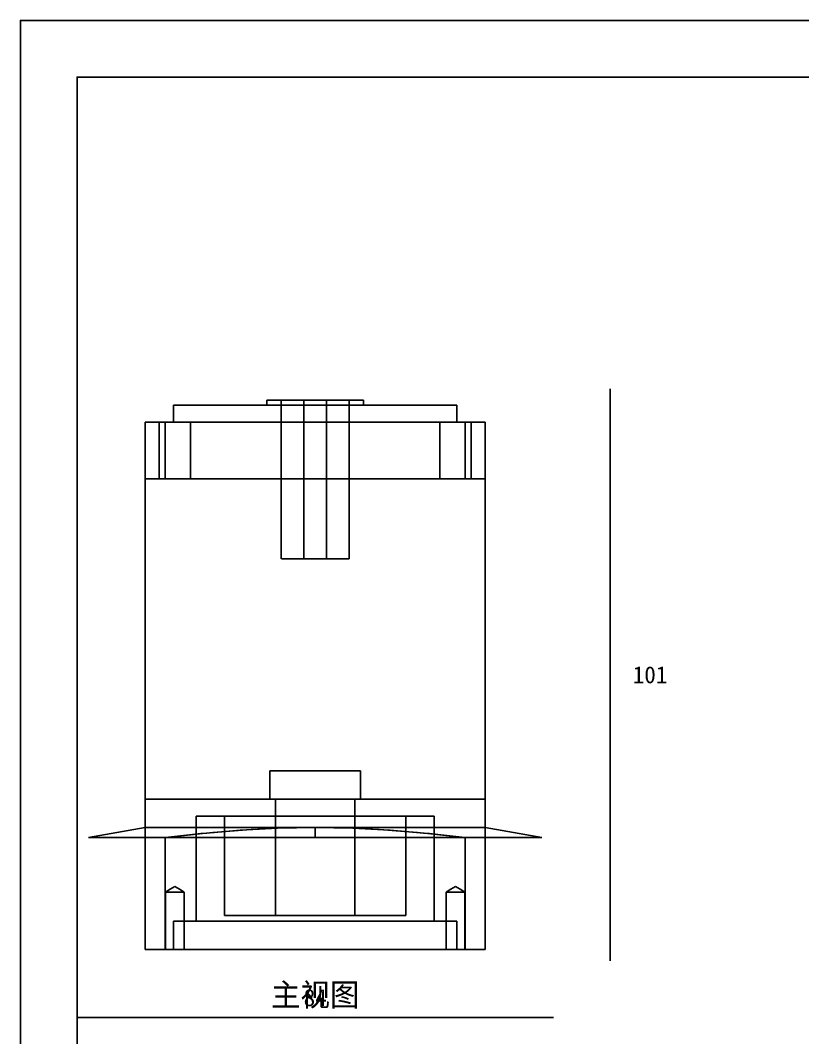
# Model space of a CAD drawing. Header units: millimetres. Extents: x -10 to 293, y -191 to 166.
# Drawn here: x -10 to 128, y -13.6 to 165.9 of the extents above; entities that cross this region are included whole.
import ezdxf
from ezdxf.enums import TextEntityAlignment as Align

# ---------------------------------------------------------------- set-up
doc = ezdxf.new("R2010")
doc.units = ezdxf.units.MM
for name, color, linetype in [('可见轮廓', 7, 'Continuous'), ('图框', 7, 'Continuous'), ('文字', 7, 'Continuous'), ('标注', 2, 'Continuous'), ('隐藏线', 5, 'Continuous')]:
    doc.layers.add(name, color=color, linetype=linetype)

msp = doc.modelspace()

# ---------------------------------------------------------------- linework, layer by layer
at = {"layer": '可见轮廓'}
for p, q in [((33.5, 98.9), (33.67, 98.9)), ((33.5, 98.45), (33.5, 98.9)), ((33.5, 98.9), (50.5, 98.9)), ((33.5, 98), (33.5, 98.9)), ((33.67, 98.9), (34.16, 98.9)), ((34.16, 98.9), (34.94, 98.9)), ((34.94, 98.9), (35.99, 98.9)), ((35.99, 98.9), (37.28, 98.9)), ((36, 98.9), (40, 98.9)), ((36, 98.9), (48, 98.9)), ((36, 70.9), (36, 98.9)), ((37.28, 98.9), (38.75, 98.9)), ((38.75, 98.9), (40.34, 98.9)), ((40, 70.9), (40, 98.9)), ((40.34, 98.9), (42, 98.9)), ((42, 98.9), (43.66, 98.9)), ((43.66, 98.9), (45.25, 98.9)), ((44, 98.9), (48, 98.9)), ((45.25, 98.9), (46.72, 98.9)), ((46.72, 98.9), (48.01, 98.9)), ((48, 70.9), (48, 98.9)), ((48.01, 98.9), (49.06, 98.9)), ((49.06, 98.9), (49.84, 98.9)), ((49.84, 98.9), (50.33, 98.9)), ((50.33, 98.9), (50.5, 98.9)), ((50.5, 98.45), (50.5, 98.9)), ((50.5, 98), (50.5, 98.9)), ((17, 98), (17.51, 98)), ((17, 96.5), (17, 98)), ((17, 98), (67, 98)), ((17, 95), (17, 98)), ((17.51, 98), (18.94, 98)), ((18.94, 98), (21.24, 98)), ((21.24, 98), (24.32, 98)), ((24.32, 98), (28.13, 98)), ((28.13, 98), (32.45, 98)), ((32.45, 98), (37.13, 98)), ((33.5, 98), (33.5, 98.45)), ((33.5, 98), (50.5, 98)), ((37.13, 98), (42, 98)), ((42, 98), (46.87, 98)), ((46.87, 98), (51.55, 98)), ((50.5, 98), (50.5, 98.45)), ((51.55, 98), (55.87, 98)), ((55.87, 98), (59.68, 98)), ((59.68, 98), (62.76, 98)), ((62.76, 98), (65.06, 98)), ((65.06, 98), (66.49, 98)), ((66.49, 98), (67, 98)), ((67, 96.5), (67, 98)), ((67, 95), (67, 98)), ((17, 95), (17, 96.5)), ((67, 95), (67, 96.5)), ((12, 95), (12.21, 95)), ((12, 90), (12, 95)), ((12, 95), (15.54, 95)), ((12, 85), (12, 95)), ((12.21, 95), (12.42, 95)), ((12.42, 95), (12.63, 95)), ((12.63, 95), (12.84, 95)), ((12.84, 95), (13.06, 95)), ((13.06, 95), (13.28, 95)), ((13.28, 95), (13.5, 95)), ((13.5, 95), (13.72, 95)), ((13.72, 95), (13.94, 95)), ((13.94, 95), (14.16, 95)), ((14.16, 95), (14.39, 95)), ((14.39, 95), (14.62, 95)), ((14.5, 95), (20, 95)), ((14.5, 85), (14.5, 95)), ((14.62, 95), (14.84, 95)), ((14.84, 95), (15.08, 95)), ((15.08, 95), (15.31, 95)), ((15.31, 95), (15.54, 95)), ((15.54, 95), (42, 95)), ((15.54, 90), (15.54, 95)), ((15.54, 85), (15.54, 95)), ((17, 95), (67, 95)), ((20, 85), (20, 95)), ((42, 95), (68.46, 95)), ((64, 95), (69.5, 95)), ((64, 85), (64, 95)), ((68.46, 95), (68.69, 95)), ((68.46, 90), (68.46, 95)), ((68.46, 95), (72, 95)), ((68.46, 85), (68.46, 95)), ((68.69, 95), (68.92, 95)), ((68.92, 95), (69.16, 95)), ((69.16, 95), (69.38, 95)), ((69.38, 95), (69.61, 95)), ((69.5, 85), (69.5, 95)), ((69.61, 95), (69.84, 95)), ((69.84, 95), (70.06, 95)), ((70.06, 95), (70.28, 95)), ((70.28, 95), (70.5, 95)), ((70.5, 95), (70.72, 95)), ((70.72, 95), (70.94, 95)), ((70.94, 95), (71.16, 95)), ((71.16, 95), (71.37, 95)), ((71.37, 95), (71.58, 95)), ((71.58, 95), (71.79, 95)), ((71.79, 95), (72, 95)), ((72, 90), (72, 95)), ((72, 85), (72, 95)), ((12, 85), (12, 90)), ((15.54, 85), (15.54, 90)), ((68.46, 85), (68.46, 90)), ((72, 85), (72, 90)), ((12, 85), (12.21, 85)), ((12, 56.75), (12, 85)), ((12, 85), (15.54, 85)), ((12, 85), (42, 85)), ((12, 85), (72, 85)), ((12, 28.5), (12, 85)), ((12.21, 85), (12.42, 85)), ((12.42, 85), (12.63, 85)), ((12.63, 85), (12.84, 85)), ((12.84, 85), (13.06, 85)), ((13.06, 85), (13.28, 85)), ((13.28, 85), (13.5, 85)), ((13.5, 85), (13.72, 85)), ((13.72, 85), (13.94, 85)), ((13.94, 85), (14.16, 85)), ((14.16, 85), (14.39, 85)), ((14.39, 85), (14.62, 85)), ((14.5, 85), (20, 85)), ((14.62, 85), (14.84, 85)), ((14.84, 85), (15.08, 85)), ((15.08, 85), (15.31, 85)), ((15.31, 85), (15.54, 85)), ((15.54, 85), (27, 85)), ((27, 85), (42, 85)), ((42, 85), (57, 85)), ((42, 85), (72, 85)), ((57, 85), (68.46, 85)), ((64, 85), (69.5, 85)), ((68.46, 85), (68.69, 85)), ((68.46, 85), (72, 85)), ((68.69, 85), (68.92, 85)), ((68.92, 85), (69.16, 85)), ((69.16, 85), (69.38, 85)), ((69.38, 85), (69.61, 85)), ((69.61, 85), (69.84, 85)), ((69.84, 85), (70.06, 85)), ((70.06, 85), (70.28, 85)), ((70.28, 85), (70.5, 85)), ((70.5, 85), (70.72, 85)), ((70.72, 85), (70.94, 85)), ((70.94, 85), (71.16, 85)), ((71.16, 85), (71.37, 85)), ((71.37, 85), (71.58, 85)), ((71.58, 85), (71.79, 85)), ((71.79, 85), (72, 85)), ((72, 56.75), (72, 85)), ((72, 28.5), (72, 85)), ((12, 28.5), (12, 56.75)), ((72, 28.5), (72, 56.75)), ((34, 28.5), (34, 33.5)), ((50, 28.5), (50, 33.5)), ((12, 28.5), (12.61, 28.5)), ((12, 26), (12, 28.5)), ((12, 28.5), (72, 28.5)), ((12, 23.5), (12, 28.5)), ((12.61, 28.5), (14.33, 28.5)), ((14.33, 28.5), (17.08, 28.5)), ((17.08, 28.5), (20.79, 28.5)), ((20.79, 28.5), (25.35, 28.5)), ((25.35, 28.5), (30.54, 28.5)), ((30.54, 28.5), (36.15, 28.5)), ((34, 28.5), (50, 28.5)), ((35, 28.5), (49, 28.5)), ((35, 8), (35, 28.5)), ((36.15, 28.5), (42, 28.5)), ((42, 28.5), (47.85, 28.5)), ((47.85, 28.5), (53.46, 28.5)), ((49, 8), (49, 28.5)), ((53.46, 28.5), (58.65, 28.5)), ((58.65, 28.5), (63.21, 28.5)), ((63.21, 28.5), (66.92, 28.5)), ((66.92, 28.5), (69.67, 28.5)), ((69.67, 28.5), (71.39, 28.5)), ((71.39, 28.5), (72, 28.5)), ((72, 26), (72, 28.5)), ((72, 23.5), (72, 28.5)), ((12, 23.5), (12, 26)), ((72, 23.5), (72, 26)), ((2, 21.74), (12, 23.5)), ((12, 23.5), (12.15, 23.5)), ((12, 23.49), (12, 23.5)), ((12, 23.5), (42, 23.5)), ((12, 23.5), (72, 23.5)), ((12, 23.49), (12, 23.44)), ((12, 23.37), (12, 23.47)), ((12, 23.44), (12, 23.37)), ((12, 23.27), (12, 23.37)), ((12, 23.22), (12, 23.37)), ((12.15, 23.5), (12.59, 23.5)), ((12.59, 23.5), (13.3, 23.5)), ((13.3, 23.5), (14.28, 23.5)), ((14.28, 23.5), (15.55, 23.5)), ((15.55, 23.5), (17.07, 23.5)), ((17.07, 23.5), (18.82, 23.5)), ((18.82, 23.5), (20.79, 23.5)), ((20.79, 23.5), (22.97, 23.5)), ((22.97, 23.5), (25.34, 23.5)), ((25.34, 23.5), (27.86, 23.5)), ((27.86, 23.5), (30.52, 23.5)), ((30.52, 23.5), (33.29, 23.5)), ((32.11, 23.22), (35.36, 23.37)), ((33, 23.27), (35.21, 23.37)), ((33.29, 23.5), (36.15, 23.5)), ((35.21, 23.37), (37.49, 23.44)), ((35.36, 23.37), (38.7, 23.47)), ((36.15, 23.5), (39.06, 23.5)), ((37.49, 23.44), (39.75, 23.49)), ((38.7, 23.47), (42, 23.5)), ((39.06, 23.5), (42, 23.5)), ((39.75, 23.49), (42, 23.5)), ((42, 23.5), (44.94, 23.5)), ((42, 23.5), (44.25, 23.49)), ((42, 23.5), (72, 23.5)), ((42, 21.74), (42, 23.5)), ((42, 23.5), (45.3, 23.47)), ((44.25, 23.49), (46.51, 23.44)), ((44.94, 23.5), (47.85, 23.5)), ((45.3, 23.47), (48.64, 23.37)), ((46.51, 23.44), (48.79, 23.37)), ((47.85, 23.5), (50.71, 23.5)), ((48.64, 23.37), (51.89, 23.22)), ((48.79, 23.37), (51, 23.27)), ((50.71, 23.5), (53.48, 23.5)), ((53.48, 23.5), (56.14, 23.5)), ((56.14, 23.5), (58.66, 23.5)), ((58.66, 23.5), (61.03, 23.5)), ((61.03, 23.5), (63.21, 23.5)), ((63.21, 23.5), (65.18, 23.5)), ((65.18, 23.5), (66.93, 23.5)), ((66.93, 23.5), (68.45, 23.5)), ((68.45, 23.5), (69.72, 23.5)), ((69.72, 23.5), (70.7, 23.5)), ((70.7, 23.5), (71.41, 23.5)), ((71.41, 23.5), (71.85, 23.5)), ((71.85, 23.5), (72, 23.5)), ((72, 23.49), (72, 23.5)), ((72, 23.5), (82, 21.74)), ((72, 23.44), (72, 23.49)), ((72, 23.47), (72, 23.37)), ((72, 23.37), (72, 23.44)), ((72, 23.37), (72, 23.27)), ((72, 23.37), (72, 23.22)), ((72, 23.22), (72, 23.37)), ((2, 21.74), (42, 21.74)), ((12, 23.14), (12, 23.27)), ((12, 23.22), (12, 23.01)), ((12, 22.98), (12, 23.14)), ((12, 22.75), (12, 23.01)), ((12, 22.98), (12, 22.81)), ((12, 22.62), (12, 22.81)), ((12, 22.45), (12, 22.75)), ((12, 22.75), (12, 22.45)), ((12, 22.52), (12, 22.62)), ((12, 22.52), (12, 22.42)), ((12, 22.45), (12, 22.12)), ((12, 22.12), (12, 22.45)), ((12, 22.42), (12, 22.32)), ((12, 22.21), (12, 22.32)), ((12, 22.1), (12, 22.21)), ((12, 21.74), (12, 22.12)), ((12, 21.98), (12, 22.1)), ((12, 21.86), (12, 21.98)), ((12, 21.74), (12, 21.86)), ((12, 21.74), (12.21, 21.74)), ((12, 12.75), (12, 21.74)), ((12, 21.74), (15.54, 21.74)), ((12, 2), (12, 21.74)), ((12.21, 21.74), (12.42, 21.74)), ((12.42, 21.74), (12.63, 21.74)), ((12.63, 21.74), (12.84, 21.74)), ((12.84, 21.74), (13.06, 21.74)), ((13.06, 21.74), (13.28, 21.74)), ((13.28, 21.74), (13.5, 21.74)), ((13.5, 21.74), (13.72, 21.74)), ((13.72, 21.74), (13.94, 21.74)), ((13.94, 21.74), (14.16, 21.74)), ((14.16, 21.74), (14.39, 21.74)), ((14.39, 21.74), (14.62, 21.74)), ((14.62, 21.74), (14.84, 21.74)), ((14.84, 21.74), (15.08, 21.74)), ((15.08, 21.74), (15.31, 21.74)), ((15.31, 21.74), (15.54, 21.74)), ((15.54, 21.74), (18.94, 22.12)), ((15.54, 21.74), (16.64, 21.86)), ((15.54, 12.75), (15.54, 21.74)), ((15.54, 2), (15.54, 21.74)), ((16.64, 21.86), (17.72, 21.98)), ((17.72, 21.98), (18.78, 22.1)), ((18.78, 22.1), (19.82, 22.21)), ((18.94, 22.12), (22.14, 22.45)), ((19.82, 22.21), (20.84, 22.32)), ((20.84, 22.32), (21.84, 22.42)), ((21.84, 22.42), (22.9, 22.52)), ((22.14, 22.45), (25.51, 22.75)), ((22.9, 22.52), (23.97, 22.62)), ((23.97, 22.62), (26.24, 22.81)), ((25.51, 22.75), (28.75, 23.01)), ((26.24, 22.81), (28.44, 22.98)), ((28.44, 22.98), (30.73, 23.14)), ((28.75, 23.01), (32.11, 23.22)), ((30.73, 23.14), (33, 23.27)), ((42, 21.74), (82, 21.74)), ((51, 23.27), (53.27, 23.14)), ((51.89, 23.22), (55.25, 23.01)), ((53.27, 23.14), (55.56, 22.98)), ((55.25, 23.01), (58.49, 22.75)), ((55.56, 22.98), (57.76, 22.81)), ((57.76, 22.81), (60.03, 22.62)), ((58.49, 22.75), (61.86, 22.45)), ((60.03, 22.62), (61.1, 22.52)), ((61.1, 22.52), (62.16, 22.42)), ((61.86, 22.45), (65.06, 22.12)), ((62.16, 22.42), (63.16, 22.32)), ((63.16, 22.32), (64.18, 22.21)), ((64.18, 22.21), (65.22, 22.1)), ((65.06, 22.12), (68.46, 21.74)), ((65.22, 22.1), (66.28, 21.98)), ((66.28, 21.98), (67.36, 21.86)), ((67.36, 21.86), (68.46, 21.74)), ((68.46, 21.74), (68.69, 21.74)), ((68.46, 12.75), (68.46, 21.74)), ((68.46, 21.74), (72, 21.74)), ((68.46, 2), (68.46, 21.74)), ((68.69, 21.74), (68.92, 21.74)), ((68.92, 21.74), (69.16, 21.74)), ((69.16, 21.74), (69.38, 21.74)), ((69.38, 21.74), (69.61, 21.74)), ((69.61, 21.74), (69.84, 21.74)), ((69.84, 21.74), (70.06, 21.74)), ((70.06, 21.74), (70.28, 21.74)), ((70.28, 21.74), (70.5, 21.74)), ((70.5, 21.74), (70.72, 21.74)), ((70.72, 21.74), (70.94, 21.74)), ((70.94, 21.74), (71.16, 21.74)), ((71.16, 21.74), (71.37, 21.74)), ((71.37, 21.74), (71.58, 21.74)), ((71.58, 21.74), (71.79, 21.74)), ((71.79, 21.74), (72, 21.74)), ((72, 23.27), (72, 23.14)), ((72, 23.01), (72, 23.22)), ((72, 22.98), (72, 23.14)), ((72, 23.01), (72, 22.75)), ((72, 22.81), (72, 22.98)), ((72, 22.81), (72, 22.62)), ((72, 22.45), (72, 22.75)), ((72, 22.52), (72, 22.62)), ((72, 22.42), (72, 22.52)), ((72, 22.12), (72, 22.45)), ((72, 22.32), (72, 22.42)), ((72, 22.21), (72, 22.32)), ((72, 22.1), (72, 22.21)), ((72, 22.12), (72, 21.74)), ((72, 21.98), (72, 22.1)), ((72, 21.98), (72, 21.86)), ((72, 21.74), (72, 21.86)), ((72, 12.75), (72, 21.74)), ((72, 2), (72, 21.74)), ((12, 11.87), (12, 12.75)), ((15.54, 11.87), (15.54, 12.75)), ((68.46, 11.87), (68.46, 12.75)), ((72, 11.87), (72, 12.75)), ((12, 2), (12, 11.87)), ((15.54, 2), (15.54, 11.87)), ((15.6, 2), (15.6, 12.1)), ((18.9, 2), (18.9, 12.1)), ((65.1, 2), (65.1, 12.1)), ((68.4, 2), (68.4, 12.1)), ((68.46, 2), (68.46, 11.87)), ((72, 2), (72, 11.87)), ((17, 2), (17, 7)), ((67, 2), (67, 7)), ((12, 2), (12.21, 2)), ((12, 2), (15.54, 2)), ((12.21, 2), (12.42, 2)), ((12.42, 2), (12.63, 2)), ((12.63, 2), (12.84, 2)), ((12.84, 2), (13.06, 2)), ((13.06, 2), (13.28, 2)), ((13.28, 2), (13.5, 2)), ((13.5, 2), (13.72, 2)), ((13.72, 2), (13.94, 2)), ((13.94, 2), (14.16, 2)), ((14.16, 2), (14.39, 2)), ((14.39, 2), (14.62, 2)), ((14.62, 2), (14.84, 2)), ((14.84, 2), (15.08, 2)), ((15.08, 2), (15.31, 2)), ((15.31, 2), (15.54, 2)), ((15.54, 2), (42, 2)), ((15.6, 2), (18.9, 2)), ((17, 2), (67, 2)), ((42, 2), (68.46, 2)), ((65.1, 2), (68.4, 2)), ((68.46, 2), (68.69, 2)), ((68.46, 2), (72, 2)), ((68.69, 2), (68.92, 2)), ((68.92, 2), (69.16, 2)), ((69.16, 2), (69.38, 2)), ((69.38, 2), (69.61, 2)), ((69.61, 2), (69.84, 2)), ((69.84, 2), (70.06, 2)), ((70.06, 2), (70.28, 2)), ((70.28, 2), (70.5, 2)), ((70.5, 2), (70.72, 2)), ((70.72, 2), (70.94, 2)), ((70.94, 2), (71.16, 2)), ((71.16, 2), (71.37, 2)), ((71.37, 2), (71.58, 2)), ((71.58, 2), (71.79, 2)), ((71.79, 2), (72, 2))]:
    msp.add_line(p, q, dxfattribs=at)
at = {"layer": '图框'}
for points in [[(-10, -190.9), (293, -190.9), (293, 165.9), (-10, 165.9)], [(0, -180.9), (283, -180.9), (283, 155.9), (0, 155.9)]]:
    msp.add_lwpolyline(points, close=True, dxfattribs=at)
at = {"layer": '标注'}
for p, q in [((94, 0), (94, 100.9)), ((0, -10), (84, -10))]:
    msp.add_line(p, q, dxfattribs=at)
at = {"layer": '隐藏线'}
for p, q in [((33.5, 98.9), (33.67, 98.9)), ((33.67, 98.9), (34.16, 98.9)), ((34.16, 98.9), (34.94, 98.9)), ((34.94, 98.9), (35.99, 98.9)), ((35.99, 98.9), (37.28, 98.9)), ((36, 98.9), (36.02, 98.9)), ((36, 84.9), (36, 98.9)), ((36.02, 98.9), (36.07, 98.9)), ((36.07, 98.9), (36.16, 98.9)), ((36.12, 98.9), (36.47, 98.9)), ((36.16, 98.9), (36.28, 98.9)), ((36.28, 98.9), (36.44, 98.9)), ((36.44, 98.9), (36.63, 98.9)), ((36.47, 98.9), (37.02, 98.9)), ((36.63, 98.9), (36.85, 98.9)), ((36.85, 98.9), (37.1, 98.9)), ((37.02, 98.9), (37.76, 98.9)), ((37.1, 98.9), (37.38, 98.9)), ((37.28, 98.9), (38.75, 98.9)), ((37.38, 98.9), (37.69, 98.9)), ((37.69, 98.9), (38.02, 98.9)), ((37.76, 98.9), (38.67, 98.9)), ((38.02, 98.9), (38.38, 98.9)), ((38.38, 98.9), (38.76, 98.9)), ((38.67, 98.9), (39.71, 98.9)), ((38.75, 98.9), (40.34, 98.9)), ((38.76, 98.9), (39.16, 98.9)), ((39.16, 98.9), (39.57, 98.9)), ((39.57, 98.9), (40, 98.9)), ((39.71, 98.9), (40.83, 98.9)), ((40, 84.9), (40, 98.9)), ((40, 98.9), (42, 98.9)), ((40.34, 98.9), (42, 98.9)), ((40.83, 98.9), (42, 98.9)), ((42, 98.9), (44, 98.9)), ((42, 98.9), (43.17, 98.9)), ((42, 98.9), (43.66, 98.9)), ((43.17, 98.9), (44.29, 98.9)), ((43.66, 98.9), (45.25, 98.9)), ((44, 84.9), (44, 98.9)), ((44, 98.9), (44.43, 98.9)), ((44.29, 98.9), (45.33, 98.9)), ((44.43, 98.9), (44.84, 98.9)), ((44.84, 98.9), (45.24, 98.9)), ((45.24, 98.9), (45.62, 98.9)), ((45.25, 98.9), (46.72, 98.9)), ((45.33, 98.9), (46.24, 98.9)), ((45.62, 98.9), (45.98, 98.9)), ((45.98, 98.9), (46.31, 98.9)), ((46.24, 98.9), (46.98, 98.9)), ((46.31, 98.9), (46.62, 98.9)), ((46.62, 98.9), (46.9, 98.9)), ((46.72, 98.9), (48.01, 98.9)), ((46.9, 98.9), (47.15, 98.9)), ((46.98, 98.9), (47.53, 98.9)), ((47.15, 98.9), (47.37, 98.9)), ((47.37, 98.9), (47.56, 98.9)), ((47.53, 98.9), (47.88, 98.9)), ((47.56, 98.9), (47.72, 98.9)), ((47.72, 98.9), (47.84, 98.9)), ((47.84, 98.9), (47.93, 98.9)), ((47.93, 98.9), (47.98, 98.9)), ((47.98, 98.9), (48, 98.9)), ((48, 84.9), (48, 98.9)), ((48.01, 98.9), (49.06, 98.9)), ((49.06, 98.9), (49.84, 98.9)), ((49.84, 98.9), (50.33, 98.9)), ((50.33, 98.9), (50.5, 98.9)), ((17, 98), (17.51, 98)), ((17.51, 98), (18.94, 98)), ((18.94, 98), (21.24, 98)), ((21.24, 98), (24.32, 98)), ((24.32, 98), (28.13, 98)), ((28.13, 98), (32.45, 98)), ((32.45, 98), (37.13, 98)), ((33.5, 98), (33.67, 98)), ((33.67, 98), (34.16, 98)), ((34.16, 98), (34.94, 98)), ((34.94, 98), (35.99, 98)), ((35.99, 98), (37.28, 98)), ((37.13, 98), (42, 98)), ((37.28, 98), (38.75, 98)), ((38.75, 98), (40.34, 98)), ((40.34, 98), (42, 98)), ((42, 98), (43.66, 98)), ((42, 98), (46.87, 98)), ((43.66, 98), (45.25, 98)), ((45.25, 98), (46.72, 98)), ((46.72, 98), (48.01, 98)), ((46.87, 98), (51.55, 98)), ((48.01, 98), (49.06, 98)), ((49.06, 98), (49.84, 98)), ((49.84, 98), (50.33, 98)), ((50.33, 98), (50.5, 98)), ((51.55, 98), (55.87, 98)), ((55.87, 98), (59.68, 98)), ((59.68, 98), (62.76, 98)), ((62.76, 98), (65.06, 98)), ((65.06, 98), (66.49, 98)), ((66.49, 98), (67, 98)), ((12, 95), (12.21, 95)), ((12, 90), (12, 95)), ((12.21, 95), (12.42, 95)), ((12.42, 95), (12.63, 95)), ((12.63, 95), (12.84, 95)), ((12.84, 95), (13.06, 95)), ((13.06, 95), (13.28, 95)), ((13.28, 95), (13.5, 95)), ((13.5, 95), (13.72, 95)), ((13.72, 95), (13.94, 95)), ((13.94, 95), (14.16, 95)), ((14.16, 95), (14.39, 95)), ((14.39, 95), (14.62, 95)), ((14.5, 95), (14.56, 95)), ((14.5, 90), (14.5, 95)), ((14.56, 95), (14.71, 95)), ((14.62, 95), (14.84, 95)), ((14.71, 95), (14.97, 95)), ((14.84, 95), (15.08, 95)), ((14.97, 95), (15.31, 95)), ((15.08, 95), (15.31, 95)), ((15.31, 95), (15.73, 95)), ((15.31, 95), (15.54, 95)), ((15.54, 95), (42, 95)), ((15.54, 90), (15.54, 95)), ((15.73, 95), (16.2, 95)), ((16.2, 95), (16.72, 95)), ((16.72, 95), (17.25, 95)), ((17, 95), (17.51, 95)), ((17.25, 95), (17.79, 95)), ((17.51, 95), (18.94, 95)), ((17.79, 95), (18.3, 95)), ((18.3, 95), (18.78, 95)), ((18.78, 95), (19.2, 95)), ((18.94, 95), (21.24, 95)), ((19.2, 95), (19.54, 95)), ((19.54, 95), (19.79, 95)), ((19.79, 95), (19.95, 95)), ((19.95, 95), (20, 95)), ((20, 90), (20, 95)), ((21.24, 95), (24.32, 95)), ((24.32, 95), (28.13, 95)), ((28.13, 95), (32.45, 95)), ((32.45, 95), (37.13, 95)), ((37.13, 95), (42, 95)), ((42, 95), (46.87, 95)), ((42, 95), (68.46, 95)), ((46.87, 95), (51.55, 95)), ((51.55, 95), (55.87, 95)), ((55.87, 95), (59.68, 95)), ((59.68, 95), (62.76, 95)), ((62.76, 95), (65.06, 95)), ((64, 95), (64.05, 95)), ((64, 90), (64, 95)), ((64.05, 95), (64.21, 95)), ((64.21, 95), (64.46, 95)), ((64.46, 95), (64.8, 95)), ((64.8, 95), (65.22, 95)), ((65.06, 95), (66.49, 95)), ((65.22, 95), (65.7, 95)), ((65.7, 95), (66.21, 95)), ((66.21, 95), (66.75, 95)), ((66.49, 95), (67, 95)), ((66.75, 95), (67.28, 95)), ((67.28, 95), (67.8, 95)), ((67.8, 95), (68.27, 95)), ((68.27, 95), (68.69, 95)), ((68.46, 95), (68.69, 95)), ((68.46, 90), (68.46, 95)), ((68.69, 95), (69.03, 95)), ((68.69, 95), (68.92, 95)), ((68.92, 95), (69.16, 95)), ((69.03, 95), (69.29, 95)), ((69.16, 95), (69.38, 95)), ((69.29, 95), (69.44, 95)), ((69.38, 95), (69.61, 95)), ((69.44, 95), (69.5, 95)), ((69.5, 90), (69.5, 95)), ((69.61, 95), (69.84, 95)), ((69.84, 95), (70.06, 95)), ((70.06, 95), (70.28, 95)), ((70.28, 95), (70.5, 95)), ((70.5, 95), (70.72, 95)), ((70.72, 95), (70.94, 95)), ((70.94, 95), (71.16, 95)), ((71.16, 95), (71.37, 95)), ((71.37, 95), (71.58, 95)), ((71.58, 95), (71.79, 95)), ((71.79, 95), (72, 95)), ((72, 90), (72, 95)), ((12, 85), (12, 90)), ((14.5, 85), (14.5, 90)), ((15.54, 85), (15.54, 90)), ((20, 85), (20, 90)), ((64, 85), (64, 90)), ((68.46, 85), (68.46, 90)), ((69.5, 85), (69.5, 90)), ((72, 85), (72, 90)), ((12, 85), (12.21, 85)), ((12, 85), (12.07, 85)), ((12.07, 85), (12.26, 85)), ((12.21, 85), (12.42, 85)), ((12.26, 85), (12.58, 85)), ((12.42, 85), (12.63, 85)), ((12.58, 85), (13.02, 85)), ((12.63, 85), (12.84, 85)), ((12.84, 85), (13.06, 85)), ((13.02, 85), (13.6, 85)), ((13.06, 85), (13.28, 85)), ((13.28, 85), (13.5, 85)), ((13.5, 85), (13.72, 85)), ((13.6, 85), (14.29, 85)), ((13.72, 85), (13.94, 85)), ((13.94, 85), (14.16, 85)), ((14.16, 85), (14.39, 85)), ((14.29, 85), (15.1, 85)), ((14.39, 85), (14.62, 85)), ((14.5, 85), (14.56, 85)), ((14.56, 85), (14.71, 85)), ((14.62, 85), (14.84, 85)), ((14.71, 85), (14.97, 85)), ((14.84, 85), (15.08, 85)), ((14.97, 85), (15.31, 85)), ((15.08, 85), (15.31, 85)), ((15.1, 85), (16.02, 85)), ((15.31, 85), (15.73, 85)), ((15.31, 85), (15.54, 85)), ((15.54, 85), (27, 85)), ((15.73, 85), (16.2, 85)), ((16.02, 85), (17.06, 85)), ((16.2, 85), (16.72, 85)), ((16.72, 85), (17.25, 85)), ((17.06, 85), (18.2, 85)), ((17.25, 85), (17.79, 85)), ((17.79, 85), (18.3, 85)), ((18.2, 85), (19.45, 85)), ((18.3, 85), (18.78, 85)), ((18.78, 85), (19.2, 85)), ((19.2, 85), (19.54, 85)), ((19.45, 85), (20.79, 85)), ((19.54, 85), (19.79, 85)), ((19.79, 85), (19.95, 85)), ((19.95, 85), (20, 85)), ((20.79, 85), (22.22, 85)), ((22.22, 85), (23.74, 85)), ((23.74, 85), (25.34, 85)), ((25.34, 85), (27, 85)), ((27, 85), (42, 85)), ((27, 85), (28.73, 85)), ((28.73, 85), (30.52, 85)), ((30.52, 85), (32.36, 85)), ((32.36, 85), (34.24, 85)), ((34.24, 85), (36.15, 85)), ((36, 70.9), (36, 84.9)), ((36.15, 85), (38.08, 85)), ((38.08, 85), (40.04, 85)), ((40, 70.9), (40, 84.9)), ((40.04, 85), (42, 85)), ((42, 85), (57, 85)), ((42, 85), (43.96, 85)), ((43.96, 85), (45.92, 85)), ((44, 70.9), (44, 84.9)), ((45.92, 85), (47.85, 85)), ((47.85, 85), (49.76, 85)), ((48, 70.9), (48, 84.9)), ((49.76, 85), (51.64, 85)), ((51.64, 85), (53.48, 85)), ((53.48, 85), (55.27, 85)), ((55.27, 85), (57, 85)), ((57, 85), (68.46, 85)), ((57, 85), (58.66, 85)), ((58.66, 85), (60.26, 85)), ((60.26, 85), (61.78, 85)), ((61.78, 85), (63.21, 85)), ((63.21, 85), (64.55, 85)), ((64, 85), (64.05, 85)), ((64.05, 85), (64.21, 85)), ((64.21, 85), (64.46, 85)), ((64.46, 85), (64.8, 85)), ((64.55, 85), (65.8, 85)), ((64.8, 85), (65.22, 85)), ((65.22, 85), (65.7, 85)), ((65.7, 85), (66.21, 85)), ((65.8, 85), (66.94, 85)), ((66.21, 85), (66.75, 85)), ((66.75, 85), (67.28, 85)), ((66.94, 85), (67.98, 85)), ((67.28, 85), (67.8, 85)), ((67.8, 85), (68.27, 85)), ((67.98, 85), (68.9, 85)), ((68.27, 85), (68.69, 85)), ((68.46, 85), (68.69, 85)), ((68.69, 85), (69.03, 85)), ((68.69, 85), (68.92, 85)), ((68.9, 85), (69.71, 85)), ((68.92, 85), (69.16, 85)), ((69.03, 85), (69.29, 85)), ((69.16, 85), (69.38, 85)), ((69.29, 85), (69.44, 85)), ((69.38, 85), (69.61, 85)), ((69.44, 85), (69.5, 85)), ((69.61, 85), (69.84, 85)), ((69.71, 85), (70.4, 85)), ((69.84, 85), (70.06, 85)), ((70.06, 85), (70.28, 85)), ((70.28, 85), (70.5, 85)), ((70.4, 85), (70.98, 85)), ((70.5, 85), (70.72, 85)), ((70.72, 85), (70.94, 85)), ((70.94, 85), (71.16, 85)), ((70.98, 85), (71.42, 85)), ((71.16, 85), (71.37, 85)), ((71.37, 85), (71.58, 85)), ((71.42, 85), (71.74, 85)), ((71.58, 85), (71.79, 85)), ((71.74, 85), (71.93, 85)), ((71.79, 85), (72, 85)), ((71.93, 85), (72, 85)), ((36.03, 70.9), (36.04, 70.9)), ((36.04, 70.9), (36.05, 70.9)), ((36.07, 70.9), (36.13, 70.9)), ((36.12, 70.9), (36.47, 70.9)), ((36.13, 70.9), (36.21, 70.9)), ((36.21, 70.9), (36.31, 70.9)), ((36.31, 70.9), (36.43, 70.9)), ((36.43, 70.9), (36.57, 70.9)), ((36.47, 70.9), (37.02, 70.9)), ((36.57, 70.9), (36.73, 70.9)), ((36.73, 70.9), (36.91, 70.9)), ((36.91, 70.9), (37.1, 70.9)), ((37.02, 70.9), (37.76, 70.9)), ((37.1, 70.9), (37.38, 70.9)), ((37.38, 70.9), (37.69, 70.9)), ((37.69, 70.9), (38.02, 70.9)), ((37.76, 70.9), (38.67, 70.9)), ((38.02, 70.9), (38.38, 70.9)), ((38.38, 70.9), (38.76, 70.9)), ((38.67, 70.9), (39.71, 70.9)), ((38.76, 70.9), (39.16, 70.9)), ((39.16, 70.9), (39.57, 70.9)), ((39.57, 70.9), (40, 70.9)), ((39.71, 70.9), (40.83, 70.9)), ((40, 70.9), (42, 70.9)), ((40.83, 70.9), (42, 70.9)), ((42, 70.9), (44, 70.9)), ((42, 70.9), (43.17, 70.9)), ((43.17, 70.9), (44.29, 70.9)), ((44, 70.9), (44.43, 70.9)), ((44.29, 70.9), (45.33, 70.9)), ((44.43, 70.9), (44.84, 70.9)), ((44.84, 70.9), (45.24, 70.9)), ((45.24, 70.9), (45.62, 70.9)), ((45.33, 70.9), (46.24, 70.9)), ((45.62, 70.9), (45.98, 70.9)), ((45.98, 70.9), (46.31, 70.9)), ((46.24, 70.9), (46.98, 70.9)), ((46.31, 70.9), (46.62, 70.9)), ((46.62, 70.9), (46.9, 70.9)), ((46.9, 70.9), (47.09, 70.9)), ((46.98, 70.9), (47.53, 70.9)), ((47.09, 70.9), (47.27, 70.9)), ((47.27, 70.9), (47.43, 70.9)), ((47.43, 70.9), (47.57, 70.9)), ((47.53, 70.9), (47.88, 70.9)), ((47.57, 70.9), (47.69, 70.9)), ((47.69, 70.9), (47.79, 70.9)), ((47.79, 70.9), (47.87, 70.9)), ((47.88, 70.9), (48, 70.9)), ((47.93, 70.9), (47.95, 70.9)), ((48, 70.9), (48, 70.9)), ((34, 33.5), (34.16, 33.5)), ((34, 31), (34, 33.5)), ((34.16, 33.5), (34.62, 33.5)), ((34.62, 33.5), (35.36, 33.5)), ((35.36, 33.5), (36.34, 33.5)), ((36.34, 33.5), (37.56, 33.5)), ((37.56, 33.5), (38.94, 33.5)), ((38.94, 33.5), (40.44, 33.5)), ((40.44, 33.5), (42, 33.5)), ((42, 33.5), (43.56, 33.5)), ((43.56, 33.5), (45.06, 33.5)), ((45.06, 33.5), (46.44, 33.5)), ((46.44, 33.5), (47.66, 33.5)), ((47.66, 33.5), (48.64, 33.5)), ((48.64, 33.5), (49.38, 33.5)), ((49.38, 33.5), (49.84, 33.5)), ((49.84, 33.5), (50, 33.5)), ((50, 31), (50, 33.5)), ((34, 28.5), (34, 31)), ((50, 28.5), (50, 31)), ((12, 28.5), (12.61, 28.5)), ((12.61, 28.5), (14.33, 28.5)), ((14.33, 28.5), (17.08, 28.5)), ((17.08, 28.5), (20.79, 28.5)), ((20.79, 28.5), (25.35, 28.5)), ((25.35, 28.5), (30.54, 28.5)), ((30.54, 28.5), (36.15, 28.5)), ((34, 28.5), (34.16, 28.5)), ((34.16, 28.5), (34.62, 28.5)), ((34.62, 28.5), (35.36, 28.5)), ((35, 18.25), (35, 28.5)), ((35, 28.5), (35.14, 28.5)), ((35.14, 28.5), (35.54, 28.5)), ((35.36, 28.5), (36.34, 28.5)), ((35.54, 28.5), (36.19, 28.5)), ((36.15, 28.5), (42, 28.5)), ((36.19, 28.5), (37.05, 28.5)), ((36.34, 28.5), (37.56, 28.5)), ((37.05, 28.5), (38.12, 28.5)), ((37.56, 28.5), (38.94, 28.5)), ((38.12, 28.5), (39.33, 28.5)), ((38.94, 28.5), (40.44, 28.5)), ((39.33, 28.5), (40.64, 28.5)), ((40.44, 28.5), (42, 28.5)), ((40.64, 28.5), (42, 28.5)), ((42, 28.5), (43.36, 28.5)), ((42, 28.5), (47.85, 28.5)), ((42, 28.5), (43.56, 28.5)), ((43.36, 28.5), (44.67, 28.5)), ((43.56, 28.5), (45.06, 28.5)), ((44.67, 28.5), (45.88, 28.5)), ((45.06, 28.5), (46.44, 28.5)), ((45.88, 28.5), (46.95, 28.5)), ((46.44, 28.5), (47.66, 28.5)), ((46.95, 28.5), (47.81, 28.5)), ((47.66, 28.5), (48.64, 28.5)), ((47.81, 28.5), (48.46, 28.5)), ((47.85, 28.5), (53.46, 28.5)), ((48.46, 28.5), (48.86, 28.5)), ((48.64, 28.5), (49.38, 28.5)), ((48.86, 28.5), (49, 28.5)), ((49, 18.25), (49, 28.5)), ((49.38, 28.5), (49.84, 28.5)), ((49.84, 28.5), (50, 28.5)), ((53.46, 28.5), (58.65, 28.5)), ((58.65, 28.5), (63.21, 28.5)), ((63.21, 28.5), (66.92, 28.5)), ((66.92, 28.5), (69.67, 28.5)), ((69.67, 28.5), (71.39, 28.5)), ((71.39, 28.5), (72, 28.5)), ((21, 25.5), (21.43, 25.5)), ((21, 16.25), (21, 25.5)), ((21.43, 25.5), (22.63, 25.5)), ((22.63, 25.5), (24.56, 25.5)), ((24.56, 25.5), (27.15, 25.5)), ((26, 16.75), (26, 25.5)), ((26, 25.5), (26.33, 25.5)), ((26.33, 25.5), (27.24, 25.5)), ((27.15, 25.5), (30.35, 25.5)), ((27.24, 25.5), (28.71, 25.5)), ((28.71, 25.5), (30.69, 25.5)), ((30.35, 25.5), (33.98, 25.5)), ((30.69, 25.5), (33.12, 25.5)), ((33.12, 25.5), (35.89, 25.5)), ((33.98, 25.5), (37.91, 25.5)), ((35.89, 25.5), (38.88, 25.5)), ((37.91, 25.5), (42, 25.5)), ((38.88, 25.5), (42, 25.5)), ((42, 25.5), (45.12, 25.5)), ((42, 25.5), (46.09, 25.5)), ((45.12, 25.5), (48.11, 25.5)), ((46.09, 25.5), (50.02, 25.5)), ((48.11, 25.5), (50.88, 25.5)), ((50.02, 25.5), (53.65, 25.5)), ((50.88, 25.5), (53.31, 25.5)), ((53.31, 25.5), (55.29, 25.5)), ((53.65, 25.5), (56.85, 25.5)), ((55.29, 25.5), (56.76, 25.5)), ((56.76, 25.5), (57.67, 25.5)), ((56.85, 25.5), (59.44, 25.5)), ((57.67, 25.5), (58, 25.5)), ((58, 16.75), (58, 25.5)), ((59.44, 25.5), (61.37, 25.5)), ((61.37, 25.5), (62.57, 25.5)), ((62.57, 25.5), (63, 25.5)), ((63, 16.25), (63, 25.5)), ((12, 23.49), (12, 23.5)), ((12, 23.5), (12.15, 23.5)), ((12, 23.49), (12, 23.44)), ((12, 23.37), (12, 23.44)), ((12, 23.27), (12, 23.37)), ((12.15, 23.5), (12.59, 23.5)), ((12.59, 23.5), (13.3, 23.5)), ((13.3, 23.5), (14.28, 23.5)), ((14.28, 23.5), (15.55, 23.5)), ((15.55, 23.5), (17.07, 23.5)), ((17.07, 23.5), (18.82, 23.5)), ((18.82, 23.5), (20.79, 23.5)), ((20.79, 23.5), (22.97, 23.5)), ((22.97, 23.5), (25.34, 23.5)), ((25.34, 23.5), (27.86, 23.5)), ((27.86, 23.5), (30.52, 23.5)), ((30.52, 23.5), (33.29, 23.5)), ((33, 23.27), (35.21, 23.37)), ((33.29, 23.5), (36.15, 23.5)), ((35.21, 23.37), (37.49, 23.44)), ((36.15, 23.5), (39.06, 23.5)), ((37.49, 23.44), (39.75, 23.49)), ((39.06, 23.5), (42, 23.5)), ((39.75, 23.49), (42, 23.5)), ((42, 23.5), (44.25, 23.49)), ((42, 23.5), (44.94, 23.5)), ((44.25, 23.49), (46.51, 23.44)), ((44.94, 23.5), (47.85, 23.5)), ((46.51, 23.44), (48.79, 23.37)), ((47.85, 23.5), (50.71, 23.5)), ((48.79, 23.37), (51, 23.27)), ((50.71, 23.5), (53.48, 23.5)), ((53.48, 23.5), (56.14, 23.5)), ((56.14, 23.5), (58.66, 23.5)), ((58.66, 23.5), (61.03, 23.5)), ((61.03, 23.5), (63.21, 23.5)), ((63.21, 23.5), (65.18, 23.5)), ((65.18, 23.5), (66.93, 23.5)), ((66.93, 23.5), (68.45, 23.5)), ((68.45, 23.5), (69.72, 23.5)), ((69.72, 23.5), (70.7, 23.5)), ((70.7, 23.5), (71.41, 23.5)), ((71.41, 23.5), (71.85, 23.5)), ((71.85, 23.5), (72, 23.5)), ((72, 23.49), (72, 23.5)), ((72, 23.49), (72, 23.44)), ((72, 23.37), (72, 23.44)), ((72, 23.27), (72, 23.37)), ((12, 23.14), (12, 23.27)), ((12, 23.14), (12, 22.98)), ((12, 22.81), (12, 22.98)), ((12, 22.62), (12, 22.81)), ((12, 22.62), (12, 22.52)), ((12, 22.42), (12, 22.52)), ((12, 22.32), (12, 22.42)), ((12, 22.21), (12, 22.32)), ((12, 22.1), (12, 22.21)), ((12, 21.98), (12, 22.1)), ((12, 21.86), (12, 21.98)), ((12, 21.74), (12, 21.86)), ((12, 21.74), (12.21, 21.74)), ((12, 12.75), (12, 21.74)), ((12.21, 21.74), (12.42, 21.74)), ((12.42, 21.74), (12.63, 21.74)), ((12.63, 21.74), (12.84, 21.74)), ((12.84, 21.74), (13.06, 21.74)), ((13.06, 21.74), (13.28, 21.74)), ((13.28, 21.74), (13.5, 21.74)), ((13.5, 21.74), (13.72, 21.74)), ((13.72, 21.74), (13.94, 21.74)), ((13.94, 21.74), (14.16, 21.74)), ((14.16, 21.74), (14.39, 21.74)), ((14.39, 21.74), (14.62, 21.74)), ((14.62, 21.74), (14.84, 21.74)), ((14.84, 21.74), (15.08, 21.74)), ((15.08, 21.74), (15.31, 21.74)), ((15.31, 21.74), (15.54, 21.74)), ((15.54, 21.74), (16.64, 21.86)), ((15.54, 12.75), (15.54, 21.74)), ((16.64, 21.86), (17.72, 21.98)), ((17.72, 21.98), (18.78, 22.1)), ((18.78, 22.1), (19.82, 22.21)), ((19.82, 22.21), (20.84, 22.32)), ((20.84, 22.32), (21.84, 22.42)), ((21.84, 22.42), (22.9, 22.52)), ((22.9, 22.52), (23.97, 22.62)), ((23.97, 22.62), (26.24, 22.81)), ((26.24, 22.81), (28.44, 22.98)), ((28.44, 22.98), (30.73, 23.14)), ((30.73, 23.14), (33, 23.27)), ((51, 23.27), (53.27, 23.14)), ((53.27, 23.14), (55.56, 22.98)), ((55.56, 22.98), (57.76, 22.81)), ((57.76, 22.81), (60.03, 22.62)), ((60.03, 22.62), (61.1, 22.52)), ((61.1, 22.52), (62.16, 22.42)), ((62.16, 22.42), (63.16, 22.32)), ((63.16, 22.32), (64.18, 22.21)), ((64.18, 22.21), (65.22, 22.1)), ((65.22, 22.1), (66.28, 21.98)), ((66.28, 21.98), (67.36, 21.86)), ((67.36, 21.86), (68.46, 21.74)), ((68.46, 21.74), (68.69, 21.74)), ((68.46, 12.75), (68.46, 21.74)), ((68.69, 21.74), (68.92, 21.74)), ((68.92, 21.74), (69.16, 21.74)), ((69.16, 21.74), (69.38, 21.74)), ((69.38, 21.74), (69.61, 21.74)), ((69.61, 21.74), (69.84, 21.74)), ((69.84, 21.74), (70.06, 21.74)), ((70.06, 21.74), (70.28, 21.74)), ((70.28, 21.74), (70.5, 21.74)), ((70.5, 21.74), (70.72, 21.74)), ((70.72, 21.74), (70.94, 21.74)), ((70.94, 21.74), (71.16, 21.74)), ((71.16, 21.74), (71.37, 21.74)), ((71.37, 21.74), (71.58, 21.74)), ((71.58, 21.74), (71.79, 21.74)), ((71.79, 21.74), (72, 21.74)), ((72, 23.27), (72, 23.14)), ((72, 23.14), (72, 22.98)), ((72, 22.81), (72, 22.98)), ((72, 22.81), (72, 22.62)), ((72, 22.52), (72, 22.62)), ((72, 22.42), (72, 22.52)), ((72, 22.42), (72, 22.32)), ((72, 22.21), (72, 22.32)), ((72, 22.21), (72, 22.1)), ((72, 22.1), (72, 21.98)), ((72, 21.98), (72, 21.86)), ((72, 21.86), (72, 21.74)), ((72, 12.75), (72, 21.74)), ((35, 8), (35, 18.25)), ((49, 8), (49, 18.25)), ((21, 7), (21, 16.25)), ((26, 8), (26, 16.75)), ((58, 8), (58, 16.75)), ((63, 7), (63, 16.25)), ((12, 11.87), (12, 12.75)), ((15.54, 11.87), (15.54, 12.75)), ((15.6, 12.1), (16.43, 12.6)), ((16.43, 12.6), (17.25, 13.09)), ((17.25, 13.09), (18.08, 12.6)), ((18.08, 12.6), (18.9, 12.1)), ((65.1, 12.1), (65.92, 12.6)), ((65.92, 12.6), (66.75, 13.09)), ((66.75, 13.09), (67.57, 12.6)), ((67.57, 12.6), (68.4, 12.1)), ((68.46, 11.87), (68.46, 12.75)), ((72, 11.87), (72, 12.75)), ((12, 2), (12, 11.87)), ((15.54, 2), (15.54, 11.87)), ((15.6, 7.05), (15.6, 12.1)), ((15.6, 12.1), (15.63, 12.1)), ((15.63, 12.1), (15.73, 12.1)), ((15.73, 12.1), (15.88, 12.1)), ((15.88, 12.1), (16.08, 12.1)), ((16.08, 12.1), (16.34, 12.1)), ((16.34, 12.1), (16.62, 12.1)), ((16.62, 12.1), (16.93, 12.1)), ((16.93, 12.1), (17.25, 12.1)), ((17.25, 12.1), (17.57, 12.1)), ((17.57, 12.1), (17.88, 12.1)), ((17.88, 12.1), (18.17, 12.1)), ((18.17, 12.1), (18.42, 12.1)), ((18.42, 12.1), (18.62, 12.1)), ((18.62, 12.1), (18.77, 12.1)), ((18.77, 12.1), (18.87, 12.1)), ((18.87, 12.1), (18.9, 12.1)), ((18.9, 7.05), (18.9, 12.1)), ((65.1, 7.05), (65.1, 12.1)), ((65.1, 12.1), (65.13, 12.1)), ((65.13, 12.1), (65.23, 12.1)), ((65.23, 12.1), (65.38, 12.1)), ((65.38, 12.1), (65.58, 12.1)), ((65.58, 12.1), (65.83, 12.1)), ((65.83, 12.1), (66.12, 12.1)), ((66.12, 12.1), (66.43, 12.1)), ((66.43, 12.1), (66.75, 12.1)), ((66.75, 12.1), (67.07, 12.1)), ((67.07, 12.1), (67.38, 12.1)), ((67.38, 12.1), (67.66, 12.1)), ((67.66, 12.1), (67.92, 12.1)), ((67.92, 12.1), (68.12, 12.1)), ((68.12, 12.1), (68.27, 12.1)), ((68.27, 12.1), (68.37, 12.1)), ((68.37, 12.1), (68.4, 12.1)), ((68.4, 7.05), (68.4, 12.1)), ((68.46, 2), (68.46, 11.87)), ((72, 2), (72, 11.87)), ((26, 8), (26.33, 8)), ((26.33, 8), (27.24, 8)), ((27.24, 8), (28.71, 8)), ((28.71, 8), (30.69, 8)), ((30.69, 8), (33.12, 8)), ((33.12, 8), (35.89, 8)), ((35, 8), (35.14, 8)), ((35.14, 8), (35.54, 8)), ((35.54, 8), (36.19, 8)), ((35.89, 8), (38.88, 8)), ((36.19, 8), (37.05, 8)), ((37.05, 8), (38.12, 8)), ((38.12, 8), (39.33, 8)), ((38.88, 8), (42, 8)), ((39.33, 8), (40.64, 8)), ((40.64, 8), (42, 8)), ((42, 8), (43.36, 8)), ((42, 8), (45.12, 8)), ((43.36, 8), (44.67, 8)), ((44.67, 8), (45.88, 8)), ((45.12, 8), (48.11, 8)), ((45.88, 8), (46.95, 8)), ((46.95, 8), (47.81, 8)), ((47.81, 8), (48.46, 8)), ((48.11, 8), (50.88, 8)), ((48.46, 8), (48.86, 8)), ((48.86, 8), (49, 8)), ((50.88, 8), (53.31, 8)), ((53.31, 8), (55.29, 8)), ((55.29, 8), (56.76, 8)), ((56.76, 8), (57.67, 8)), ((57.67, 8), (58, 8)), ((15.6, 2), (15.6, 7.05)), ((17, 4.5), (17, 7)), ((17, 7), (17.51, 7)), ((17.51, 7), (18.94, 7)), ((18.9, 2), (18.9, 7.05)), ((18.94, 7), (21.24, 7)), ((21, 7), (21.43, 7)), ((21.24, 7), (24.32, 7)), ((21.43, 7), (22.63, 7)), ((22.63, 7), (24.56, 7)), ((24.32, 7), (28.13, 7)), ((24.56, 7), (27.15, 7)), ((27.15, 7), (30.35, 7)), ((28.13, 7), (32.45, 7)), ((30.35, 7), (33.98, 7)), ((32.45, 7), (37.13, 7)), ((33.98, 7), (37.91, 7)), ((37.13, 7), (42, 7)), ((37.91, 7), (42, 7)), ((42, 7), (46.87, 7)), ((42, 7), (46.09, 7)), ((46.09, 7), (50.02, 7)), ((46.87, 7), (51.55, 7)), ((50.02, 7), (53.65, 7)), ((51.55, 7), (55.87, 7)), ((53.65, 7), (56.85, 7)), ((55.87, 7), (59.68, 7)), ((56.85, 7), (59.44, 7)), ((59.44, 7), (61.37, 7)), ((59.68, 7), (62.76, 7)), ((61.37, 7), (62.57, 7)), ((62.57, 7), (63, 7)), ((62.76, 7), (65.06, 7)), ((65.06, 7), (66.49, 7)), ((65.1, 2), (65.1, 7.05)), ((66.49, 7), (67, 7)), ((67, 4.5), (67, 7)), ((68.4, 2), (68.4, 7.05)), ((17, 2), (17, 4.5)), ((67, 2), (67, 4.5)), ((12, 2), (12.21, 2)), ((12.21, 2), (12.42, 2)), ((12.42, 2), (12.63, 2)), ((12.63, 2), (12.84, 2)), ((12.84, 2), (13.06, 2)), ((13.06, 2), (13.28, 2)), ((13.28, 2), (13.5, 2)), ((13.5, 2), (13.72, 2)), ((13.72, 2), (13.94, 2)), ((13.94, 2), (14.16, 2)), ((14.16, 2), (14.39, 2)), ((14.39, 2), (14.62, 2)), ((14.62, 2), (14.84, 2)), ((14.84, 2), (15.08, 2)), ((15.08, 2), (15.31, 2)), ((15.31, 2), (15.54, 2)), ((15.54, 2), (42, 2)), ((15.6, 2), (15.63, 2)), ((15.63, 2), (15.73, 2)), ((15.73, 2), (15.88, 2)), ((15.88, 2), (16.08, 2)), ((16.08, 2), (16.34, 2)), ((16.34, 2), (16.62, 2)), ((16.62, 2), (16.93, 2)), ((16.93, 2), (17.25, 2)), ((17, 2), (17.51, 2)), ((17.25, 2), (17.57, 2)), ((17.51, 2), (18.94, 2)), ((17.57, 2), (17.88, 2)), ((17.88, 2), (18.17, 2)), ((18.17, 2), (18.42, 2)), ((18.42, 2), (18.62, 2)), ((18.62, 2), (18.77, 2)), ((18.77, 2), (18.87, 2)), ((18.87, 2), (18.9, 2)), ((18.94, 2), (21.24, 2)), ((21.24, 2), (24.32, 2)), ((24.32, 2), (28.13, 2)), ((28.13, 2), (32.45, 2)), ((32.45, 2), (37.13, 2)), ((37.13, 2), (42, 2)), ((42, 2), (46.87, 2)), ((42, 2), (68.46, 2)), ((46.87, 2), (51.55, 2)), ((51.55, 2), (55.87, 2)), ((55.87, 2), (59.68, 2)), ((59.68, 2), (62.76, 2)), ((62.76, 2), (65.06, 2)), ((65.06, 2), (66.49, 2)), ((65.1, 2), (65.13, 2)), ((65.13, 2), (65.23, 2)), ((65.23, 2), (65.38, 2)), ((65.38, 2), (65.58, 2)), ((65.58, 2), (65.83, 2)), ((65.83, 2), (66.12, 2)), ((66.12, 2), (66.43, 2)), ((66.43, 2), (66.75, 2)), ((66.49, 2), (67, 2)), ((66.75, 2), (67.07, 2)), ((67.07, 2), (67.38, 2)), ((67.38, 2), (67.66, 2)), ((67.66, 2), (67.92, 2)), ((67.92, 2), (68.12, 2)), ((68.12, 2), (68.27, 2)), ((68.27, 2), (68.37, 2)), ((68.37, 2), (68.4, 2)), ((68.46, 2), (68.69, 2)), ((68.69, 2), (68.92, 2)), ((68.92, 2), (69.16, 2)), ((69.16, 2), (69.38, 2)), ((69.38, 2), (69.61, 2)), ((69.61, 2), (69.84, 2)), ((69.84, 2), (70.06, 2)), ((70.06, 2), (70.28, 2)), ((70.28, 2), (70.5, 2)), ((70.5, 2), (70.72, 2)), ((70.72, 2), (70.94, 2)), ((70.94, 2), (71.16, 2)), ((71.16, 2), (71.37, 2)), ((71.37, 2), (71.58, 2)), ((71.58, 2), (71.79, 2)), ((71.79, 2), (72, 2))]:
    msp.add_line(p, q, dxfattribs=at)

# ---------------------------------------------------------------- texts
at = {"layer": '文字'}
msp.add_text('主视图', height=4, dxfattribs=at).set_placement((42, -8), align=Align.CENTER)
at = {"layer": '标注'}
msp.add_text('101', height=3, dxfattribs=at).set_placement((98, 50.45), align=Align.MIDDLE_LEFT)
msp.add_text('84', height=3, dxfattribs=at).set_placement((42, -8), align=Align.CENTER)

doc.saveas('drawing.dxf')
